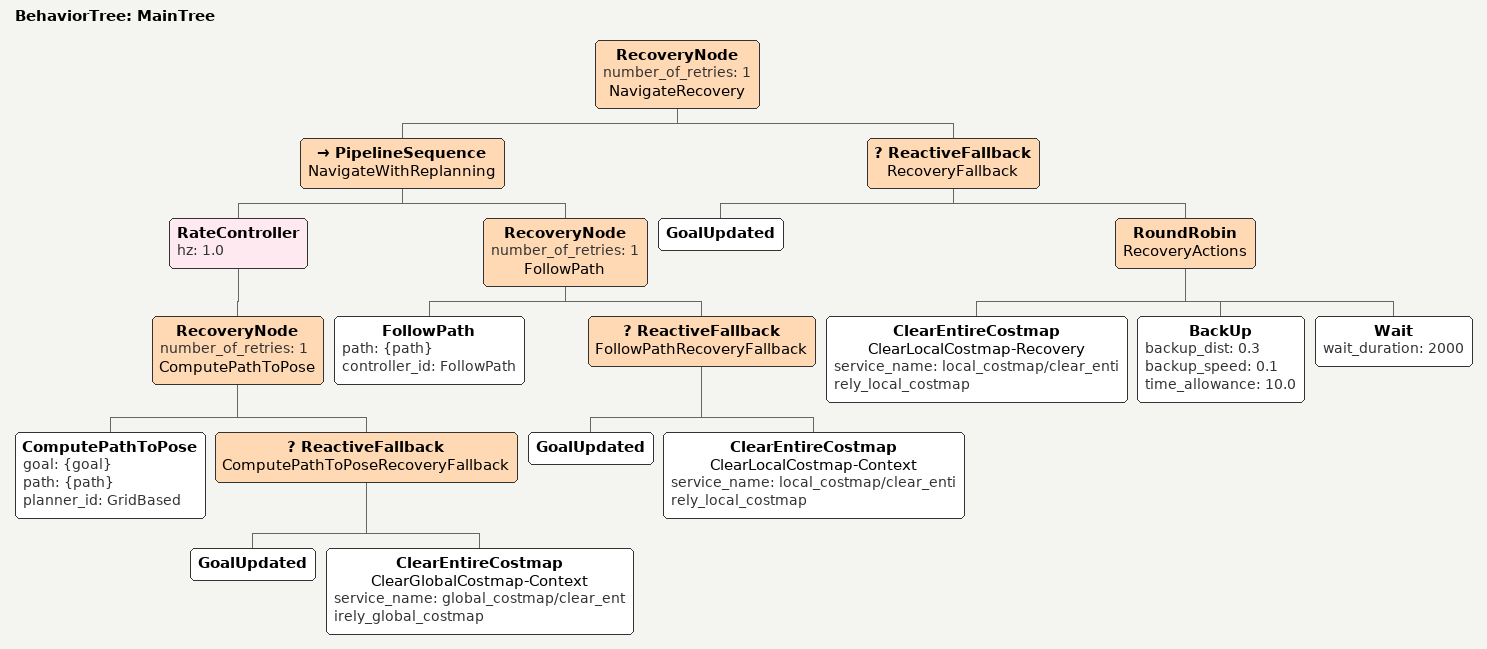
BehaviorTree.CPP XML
<root main_tree_to_execute="MainTree">
  <BehaviorTree ID="MainTree">
    <RecoveryNode number_of_retries="1" name="NavigateRecovery">
      <PipelineSequence name="NavigateWithReplanning">
        <RateController hz="1.0">
          <RecoveryNode number_of_retries="1" name="ComputePathToPose">
            <ComputePathToPose goal="{goal}" path="{path}" planner_id="GridBased"/>
            <ReactiveFallback name="ComputePathToPoseRecoveryFallback">
              <GoalUpdated/>
              <ClearEntireCostmap name="ClearGlobalCostmap-Context" service_name="global_costmap/clear_entirely_global_costmap" />
            </ReactiveFallback>
          </RecoveryNode>
        </RateController>
        <RecoveryNode number_of_retries="1" name="FollowPath">
          <FollowPath path="{path}" controller_id="FollowPath"/>
          <ReactiveFallback name="FollowPathRecoveryFallback">
            <GoalUpdated/>
            <ClearEntireCostmap name="ClearLocalCostmap-Context" service_name="local_costmap/clear_entirely_local_costmap" />
          </ReactiveFallback>
        </RecoveryNode>
      </PipelineSequence>
      <ReactiveFallback name="RecoveryFallback">
        <GoalUpdated/>
        <RoundRobin name="RecoveryActions">
          <ClearEntireCostmap name="ClearLocalCostmap-Recovery" service_name="local_costmap/clear_entirely_local_costmap"/>
          <BackUp backup_dist="0.3" backup_speed="0.1" time_allowance="10.0"/>
          <Wait wait_duration="2000"/>
        </RoundRobin>
      </ReactiveFallback>
    </RecoveryNode>
  </BehaviorTree>
</root>
